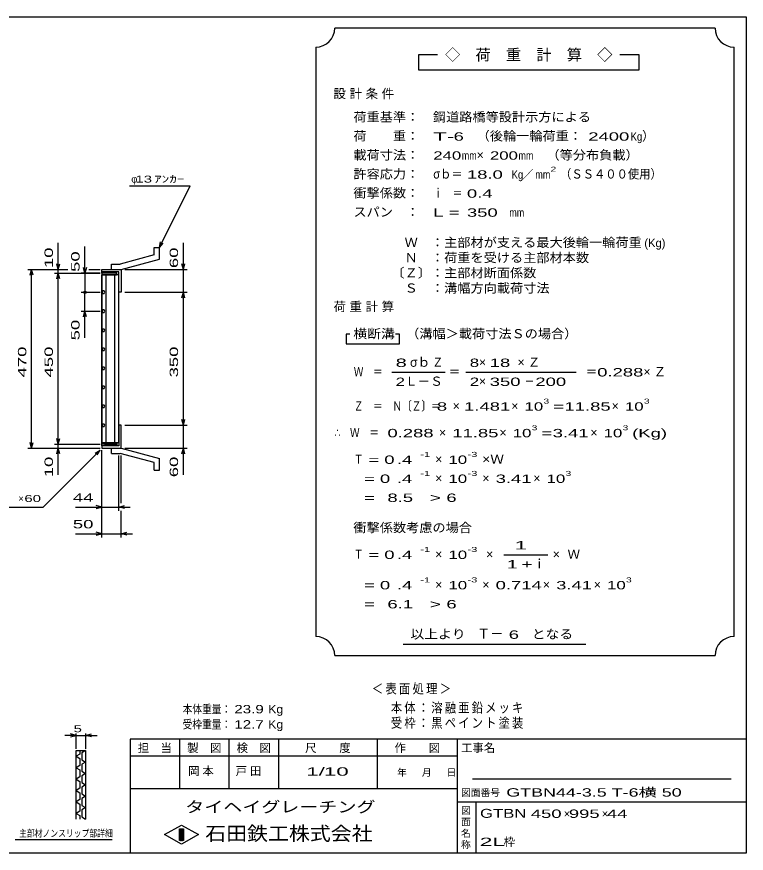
# Model space of a CAD drawing. Units: millimetres, scale not verified. Extents: x -1820 to 1731, y -1282 to 1054.
# Drawn here: x -187 to 1731, y -1146 to 1054 of the extents above; entities that cross this region are included whole.
import ezdxf
from ezdxf.enums import TextEntityAlignment as Align

# ---------------------------------------------------------------- set-up
doc = ezdxf.new("R2010")
doc.units = ezdxf.units.MM
doc.header["$LTSCALE"] = 10
for name, color, linetype, lineweight in [('0_2', 150, 'Continuous', 25), ('16', 3, 'Continuous', 25), ('19', 6, 'Continuous', 25), ('22', 4, 'Continuous', 25), ('24', 2, 'Continuous', 25), ('32', 4, 'Continuous', 25)]:
    doc.layers.add(name, color=color, linetype=linetype, lineweight=lineweight)
doc.styles.add('ベクトル', font='')
doc.styles.get('ベクトル').set_extended_font_data('ベクトル')

msp = doc.modelspace()

# ---------------------------------------------------------------- linework, layer by layer
at = {"layer": '0_2'}
for p, q in [((-1729, 1053.5), (1731, 1053.5)), ((1731, 1053.5), (1731, -1146.5)), ((1731, -846.5), (111, -846.5)), ((111, -846.5), (111, -1146.5)), ((241, -846.5), (241, -976.5)), ((371, -976.5), (371, -846.5)), ((501, -846.5), (501, -976.5)), ((761, -976.5), (761, -846.5)), ((971, -846.5), (971, -1146.5)), ((971, -891.5), (111, -891.5)), ((1691, -951.5), (1011, -951.5)), ((111, -976.5), (971, -976.5)), ((971, -1011.5), (1731, -1011.5)), ((1021, -1146.5), (1021, -1011.5)), ((201, -1097.5), (246, -1072.5)), ((246, -1072.5), (291, -1097.5)), ((246, -1122.5), (201, -1097.5)), ((241, -1082.5), (251, -1082.5)), ((241, -1112.5), (241, -1082.5)), ((241, -1082.5), (243, -1082.5)), ((243, -1082.5), (243, -1112.5)), ((245, -1112.5), (245, -1082.5)), ((245, -1082.5), (247, -1082.5)), ((291, -1097.5), (246, -1122.5)), ((247, -1082.5), (247, -1112.5)), ((249, -1112.5), (249, -1082.5)), ((249, -1082.5), (251, -1082.5)), ((251, -1082.5), (251, -1112.5)), ((251, -1082.5), (251, -1112.5)), ((251, -1112.5), (241, -1112.5)), ((243, -1112.5), (245, -1112.5)), ((247, -1112.5), (249, -1112.5)), ((1731, -1146.5), (-1729, -1146.5))]:
    msp.add_line(p, q, dxfattribs=at)
at = {"layer": '16'}
for p, q in [((36.3, -66.5), (36.3, 374.5)), ((36.3, 374.5), (37, 374.5)), ((75, 379), (37, 379)), ((37, 379), (37, 374.5)), ((37, 374.5), (75, 374.5)), ((37, 374.5), (37, -66.5)), ((81, 374.5), (37, 374.5)), ((48, 380), (44, 380)), ((47.5, 374.5), (47.5, -66.5)), ((57, 382), (48, 380)), ((66, 380), (57, 382)), ((76, 380), (66, 380)), ((70.5, -66.5), (70.5, 374.5)), ((75, 374.5), (75, 379)), ((76, 374.5), (76, 380)), ((81, -66.5), (81, 374.5)), ((38.85, 332.24), (37, 328.98)), ((42.6, 332.26), (38.85, 332.24)), ((44.5, 329), (42.6, 332.26)), ((37, 328.98), (38.9, 325.74)), ((38.9, 325.74), (42.65, 325.76)), ((42.65, 325.76), (44.5, 329.02)), ((38.85, 282.24), (37, 278.98)), ((37, 278.98), (38.9, 275.74)), ((42.6, 282.26), (38.85, 282.24)), ((38.9, 275.74), (42.65, 275.76)), ((44.5, 279), (42.6, 282.26)), ((42.65, 275.76), (44.5, 279.02)), ((38.85, 232.24), (37, 228.98)), ((37, 228.98), (38.9, 225.74)), ((42.6, 232.26), (38.85, 232.24)), ((38.9, 225.74), (42.65, 225.76)), ((44.5, 229), (42.6, 232.26)), ((42.65, 225.76), (44.5, 229.02)), ((38.85, 182.24), (37, 178.98)), ((37, 178.98), (38.9, 175.74)), ((42.6, 182.26), (38.85, 182.24)), ((44.5, 179), (42.6, 182.26)), ((42.65, 175.76), (44.5, 179.02)), ((38.9, 175.74), (42.65, 175.76)), ((38.85, 132.24), (37, 128.98)), ((42.6, 132.26), (38.85, 132.24)), ((44.5, 129), (42.6, 132.26)), ((37, 128.98), (38.9, 125.74)), ((38.9, 125.74), (42.65, 125.76)), ((42.65, 125.76), (44.5, 129.02)), ((38.85, 82.24), (37, 78.98)), ((37, 78.98), (38.9, 75.74)), ((42.6, 82.26), (38.85, 82.24)), ((38.9, 75.74), (42.65, 75.76)), ((44.5, 79), (42.6, 82.26)), ((42.65, 75.76), (44.5, 79.02)), ((38.85, 32.24), (37, 28.98)), ((37, 28.98), (38.9, 25.74)), ((42.6, 32.26), (38.85, 32.24)), ((38.9, 25.74), (42.65, 25.76)), ((44.5, 29), (42.6, 32.26)), ((42.65, 25.76), (44.5, 29.02)), ((38.85, -17.76), (37, -21.02)), ((37, -21.02), (38.9, -24.26)), ((42.6, -17.74), (38.85, -17.76)), ((44.5, -21), (42.6, -17.74)), ((42.65, -24.24), (44.5, -20.98)), ((38.9, -24.26), (42.65, -24.24)), ((37, -66.5), (36.3, -66.5)), ((37, -66.5), (75, -66.5)), ((37, -71), (37, -66.5)), ((37, -66.5), (81, -66.5)), ((75, -71), (37, -71)), ((48, -72), (44, -72)), ((57, -74), (48, -72)), ((66, -72), (57, -74)), ((76, -72), (66, -72)), ((75, -66.5), (75, -71)), ((76, -66.5), (76, -72))]:
    msp.add_line(p, q, dxfattribs=at)
at = {"layer": '19'}
for p, q in [((174, 447), (188, 447)), ((174, 427), (174, 447)), ((188, 416), (188, 447)), ((174, 427), (85, 403)), ((62, 403), (85, 403)), ((62, 389), (62, 403)), ((87, 389), (188, 416)), ((37, 379), (37, 389)), ((37, 383), (37, 389)), ((37, 389), (86, 389)), ((81, 383), (37, 383)), ((62, 389), (87, 389)), ((81, 329), (81, 383)), ((86, 389), (87, 388)), ((87, 388), (87, 329)), ((87, 329), (81, 329)), ((87, -21), (81, -21)), ((81, -21), (81, -75)), ((87, -80), (87, -21)), ((37, -75), (37, -65)), ((37, -75), (37, -81)), ((81, -75), (37, -75)), ((37, -81), (86, -81)), ((62, -81), (87, -81)), ((62, -95), (62, -81)), ((86, -81), (87, -80)), ((87, -81), (188, -108)), ((62, -95), (85, -95)), ((174, -119), (85, -95)), ((188, -139), (188, -108)), ((174, -139), (174, -119)), ((174, -139), (188, -139))]:
    msp.add_line(p, q, dxfattribs=at)
at = {"layer": '22'}
for p, q in [((109, 609), (269, 609)), ((188, 447), (269, 609)), ((-78, 389), (-78, 459)), ((-8, 379), (-8, 449)), ((188, 447), (191, 461.6)), ((188, 447), (198, 458)), ((251, 389), (251, 459)), ((-78, 389), (-82, 404)), ((-78, 389), (-74, 404)), ((251, 389), (247, 404)), ((251, 389), (255, 404)), ((-158, 389), (-53, 389)), ((-152, 374), (-148, 389)), ((-144, 374), (-148, 389)), ((-148, -81), (-148, 389)), ((-88, 389), (-53, 389)), ((-88, 379), (32, 379)), ((-82, 364), (-78, 379)), ((-78, 379), (-78, 389)), ((-74, 364), (-78, 379)), ((-78, -71), (-78, 379)), ((32, 379), (-18, 379)), ((-8, 379), (-12, 394)), ((-4, 394), (-8, 379)), ((-8, 379), (-8, 329)), ((2, 389), (32, 389)), ((2, 389), (32, 389)), ((97, 389), (261, 389)), ((251, 329), (251, 389)), ((-18, 329), (32, 329)), ((-8, 279), (-8, 329)), ((97, 329), (261, 329)), ((247, 314), (251, 329)), ((255, 314), (251, 329)), ((251, -21), (251, 329)), ((-18, 279), (32, 279)), ((-12, 264), (-8, 279)), ((-4, 264), (-8, 279)), ((-8, 209), (-8, 279)), ((97, -21), (261, -21)), ((251, -21), (247, -6)), ((251, -21), (255, -6)), ((251, -81), (251, -21)), ((-148, -81), (-152, -66)), ((-148, -81), (-144, -66)), ((-78, -71), (-82, -56)), ((-78, -71), (-74, -56)), ((-158, -81), (32, -81)), ((-118, -236), (32, -86)), ((-88, -71), (32, -71)), ((-88, -81), (32, -81)), ((-82, -96), (-78, -81)), ((-78, -81), (-78, -71)), ((-74, -96), (-78, -81)), ((-78, -151), (-78, -81)), ((19, -94), (32, -86)), ((24, -99), (32, -86)), ((37, -246), (37, -86)), ((37, -316), (37, -86)), ((97, -81), (261, -81)), ((247, -96), (251, -81)), ((255, -96), (251, -81)), ((251, -151), (251, -81)), ((81, -246), (81, -100)), ((87, -226), (87, -100)), ((-318, -236), (-118, -236)), ((-33, -236), (37, -236)), ((37, -236), (22, -232)), ((22, -240), (37, -236)), ((37, -236), (81, -236)), ((81, -236), (96, -232)), ((96, -240), (81, -236)), ((81, -236), (111, -236)), ((87, -316), (87, -246)), ((-33, -306), (37, -306)), ((37, -306), (22, -302)), ((22, -310), (37, -306)), ((37, -306), (87, -306)), ((87, -306), (102, -302)), ((102, -310), (87, -306)), ((87, -306), (117, -306))]:
    msp.add_line(p, q, dxfattribs=at)
msp.add_circle((-8, 329), 3, dxfattribs=at)
at = {"layer": '24', "color": 4}
for p, q in [((1649, 1023.5), (649, 1023.5)), ((599, 973.5), (599, -576.5)), ((1699, -576.5), (1699, 973.5)), ((919, 953.5), (869, 953.5)), ((869, 953.5), (869, 913.5)), ((1449, 953.5), (1399, 953.5)), ((1449, 913.5), (1449, 953.5)), ((869, 913.5), (1449, 913.5)), ((689, 218.5), (679, 218.5)), ((679, 218.5), (679, 193.5)), ((819, 218.5), (809, 218.5)), ((819, 193.5), (819, 218.5)), ((679, 193.5), (819, 193.5)), ((799, 118.5), (939, 118.5)), ((994, 118.5), (1284, 118.5)), ((1094, -361.5), (1209, -361.5)), ((829, -596.5), (1309, -596.5)), ((649, -626.5), (1649, -626.5))]:
    msp.add_line(p, q, dxfattribs=at)
for centre, start, end in [((599, 1023.5), 270, 0), ((1699, 1023.5), 180, 270), ((599, -626.5), 0, 90), ((1699, -626.5), 90, 180)]:
    msp.add_arc(centre, 50, start, end, dxfattribs=at)
at = {"layer": '32'}
for p, q in [((-31, -836.5), (-46, -832.5)), ((-31, -871.5), (-31, -831.5)), ((-6, -831.5), (-6, -871.5)), ((-6, -836.5), (9, -832.5)), ((-31, -836.5), (-61, -836.5)), ((-46, -840.5), (-31, -836.5)), ((-31, -836.5), (-6, -836.5)), ((9, -840.5), (-6, -836.5)), ((-6, -836.5), (24, -836.5)), ((-31, -876.5), (-6, -876.5)), ((-31, -1056.5), (-31, -876.5)), ((-21, -876.5), (-21, -885.5)), ((-6, -876.5), (-16, -882.5)), ((-6, -876.5), (-6, -1056.5)), ((-21, -885.5), (-31, -891.5)), ((-31, -891.5), (-21, -897.5)), ((-21, -897.5), (-21, -915.5)), ((-16, -882.5), (-16, -900.5)), ((-16, -900.5), (-6, -906.5)), ((-21, -915.5), (-31, -921.5)), ((-31, -921.5), (-21, -927.5)), ((-6, -906.5), (-16, -912.5)), ((-16, -912.5), (-16, -930.5)), ((-21, -945.5), (-31, -951.5)), ((-21, -927.5), (-21, -945.5)), ((-16, -930.5), (-6, -936.5)), ((-6, -936.5), (-16, -942.5)), ((-16, -942.5), (-16, -960.5)), ((-31, -951.5), (-21, -957.5)), ((-21, -957.5), (-21, -975.5)), ((-16, -960.5), (-6, -966.5)), ((-6, -966.5), (-16, -972.5)), ((-21, -975.5), (-31, -981.5)), ((-31, -981.5), (-21, -987.5)), ((-21, -987.5), (-21, -1005.5)), ((-16, -972.5), (-16, -990.5)), ((-21, -1005.5), (-31, -1011.5)), ((-31, -1011.5), (-21, -1017.5)), ((-16, -990.5), (-6, -996.5)), ((-6, -996.5), (-16, -1002.5)), ((-16, -1002.5), (-16, -1020.5)), ((-21, -1017.5), (-21, -1035.5)), ((-16, -1020.5), (-6, -1026.5)), ((-6, -1026.5), (-16, -1032.5)), ((-16, -1032.5), (-16, -1050.5)), ((-21, -1035.5), (-31, -1041.5)), ((-31, -1041.5), (-21, -1047.5)), ((-21, -1047.5), (-21, -1056.5)), ((-16, -1050.5), (-6, -1056.5)), ((64, -1111.5), (-191, -1111.5))]:
    msp.add_line(p, q, dxfattribs=at)

# ---------------------------------------------------------------- texts
at = {"layer": '0_2', "style": 'ベクトル'}
for s, height, p in [('担\u3000当', 21.99, (131, -869.5)), ('製\u3000図', 21.99, (261, -869.5)), ('検\u3000図', 21.99, (391, -869.5)), ('尺\u3000\u3000度', 21.99, (571, -869.5)), ('作\u3000\u3000図', 21.99, (806, -869.5)), ('工事名', 21.99, (981, -869.5)), ('年', 18.33, (813, -934)), ('月', 18.33, (878, -934)), ('日', 18.33, (943, -934)), ('図面番号', 18.33, (981, -987)), ('図', 18.33, (981, -1034)), ('面', 18.33, (981, -1064)), ('名', 18.33, (981, -1094)), ('称', 18.33, (981, -1124))]:
    msp.add_text(s, height=height, dxfattribs=at).set_placement(p, align=Align.MIDDLE_LEFT)
at = {"layer": '0_2', "color": 222, "style": 'ベクトル'}
for s, height, width, p in [('タイヘイグレーチング', 29.33, 1.25, (256, -1024.5)), ('石田鉄工株式会社', 36.66, 1.1, (308.5, -1094.5))]:
    msp.add_text(s, height=height, dxfattribs=dict(at, width=width)).set_placement(p, align=Align.MIDDLE_LEFT)
at = {"layer": '22', "color": 2, "style": 'ベクトル'}
for s, height, p in [('φ', 18.33, (114, 626.5)), ('×', 18.33, (-183, -213.5)), ('×', 21.99, (1251, -1042.5)), ('×', 21.99, (1351, -1042.5)), ('枠', 21.99, (1093, -1116.5))]:
    msp.add_text(s, height=height, dxfattribs=at).set_placement(p, align=Align.MIDDLE_LEFT)
for s, height, width, p in [(' 13 ', 18.33, 1.6, (114, 626.5)), ('ｱﾝｶｰ', 18.33, 1.6, (174, 626.5)), (' 60 ', 18.33, 1.6, (-178, -213.5)), (' 44 ', 21.99, 1.65, (-53, -211)), (' 50 ', 21.99, 1.65, (-53, -281)), ('本体重量：', 21.99, 0.85, (249, -767.5)), (' 23.9', 21.99, 1.35, (374, -767.5)), ('Kg', 21.99, 1.1, (474, -767.5)), ('受枠重量：', 21.99, 0.85, (249, -807.5)), (' 12.7', 21.99, 1.35, (374, -807.5)), ('Kg', 21.99, 1.1, (474, -807.5)), ('1/', 21.99, 2, (574, -931.5)), (' 10 ', 21.99, 2, (604, -931.5)), ('GTBN44-3.5 T-6横 50           ', 21.99, 1.6, (1100, -986.5)), ('GTBN', 23.46, 1.4, (1031, -1041.5)), (' 450 ', 21.99, 1.65, (1151, -1042.5)), (' 995 ', 21.99, 1.65, (1251, -1042.5)), (' 44 ', 21.99, 1.65, (1351, -1042.5)), ('2L', 21.99, 2.05, (1030, -1116.5))]:
    msp.add_text(s, height=height, dxfattribs=dict(at, width=width)).set_placement(p, align=Align.MIDDLE_LEFT)
at = {"layer": '22', "color": 2, "style": 'ベクトル', "width": 1.65}
for s, p in [(' 10 ', (-103, 379)), (' 60 ', (226, 379)), (' 50 ', (-33, 369)), (' 50 ', (-33, 189)), (' 470 ', (-173, 91.5)), (' 450 ', (-103, 91.5)), (' 350 ', (226, 91.5)), (' 10 ', (-103, -171)), (' 60 ', (226, -171))]:
    msp.add_text(s, height=21.99, rotation=90, dxfattribs=at).set_placement(p, align=Align.MIDDLE_LEFT)
at = {"layer": '22', "color": 2, "attachment_point": 4, "style": 'ベクトル'}
for s, insert, char_height in [('\\T1.2;\\W0.85;＜表面処理＞', (746.5, -715), 25.66), ('\\T1.19;\\W0.85;本体：溶融亜鉛メッキ', (796.5, -765), 25.66), ('\\T1.19;\\W0.85;受枠：黒ペイント塗装', (796.5, -805), 25.66), ('\\T1.25;岡本\u3000', (263.5, -931.5), 21.99), ('\\T1.25;戸田\u3000', (388.5, -931.5), 21.99)]:
    msp.add_mtext(s, dxfattribs=dict(at, insert=insert, char_height=char_height))
at = {"layer": '24', "style": 'ベクトル'}
for s, height, p in [('◇\u3000荷\u3000重\u3000計\u3000算\u3000◇', 29.33, (939, 953.5)), ('）', 24.19, (1457, 740)), ('×', 24.19, (1022, 690)), ('／', 21.99, (1141.5, 638.5)), ('(Kg)', 21.99, (1463, 458.5)), ('σｂ', 24.19, (847, 145)), ('×', 24.19, (1028, 145)), ('Ｌ－Ｓ', 24.19, (834, 95)), ('×', 24.19, (1028, 95)), ('×', 24.19, (959, 30)), ('×', 24.19, (1113, 30)), ('×', 24.19, (1377, 30)), ('×', 24.19, (923, -40)), ('×', 24.19, (1082, -40)), ('×', 24.19, (1321, -40)), ('×', 24.19, (913, -110)), ('×', 24.19, (913, -160)), ('×', 24.19, (1037, -160)), ('×', 24.19, (1171, -160)), ('Ｗ', 24.19, (1261, -360)), ('×', 24.19, (913, -360)), ('×', 24.19, (1047, -360)), ('ｉ', 24.19, (1170.5, -385)), ('×', 24.19, (1222, -360)), ('×', 24.19, (913, -440)), ('×', 24.19, (1037, -440)), ('×', 24.19, (1196, -440)), ('×', 24.19, (1330, -440)), ('Ｔ－', 25.66, (1023, -569))]:
    msp.add_text(s, height=height, dxfattribs=at).set_placement(p, align=Align.MIDDLE_LEFT)
for s, height, width, p in [('荷重基準：\u3000', 24.19, 1.05, (698, 790)), ('鋼道路橋等設計示方による', 24.19, 1.05, (907, 790)), ('荷\u3000\u3000重：\u3000', 24.19, 1.05, (698, 740)), ('T-', 21.99, 2, (908, 738.5)), (' 6 ', 21.99, 1.65, (948, 738.5)), ('（後輪一輪荷重：', 24.19, 1.05, (1022, 740)), (' 2400', 21.99, 1.65, (1302, 738.5)), ('Kg', 21.99, 0.85, (1427, 738.5)), ('載荷寸法：\u3000', 24.19, 1.05, (698, 690)), ('\u3000（等分布負載）', 24.19, 1.05, (1171, 690)), ('240', 21.99, 1.5, (908, 688.5)), ('mm', 21.99, 0.8, (983, 688.5)), ('200', 21.99, 1.5, (1057, 688.5)), ('mm', 21.99, 0.8, (1132, 688.5)), ('許容応力：\u3000', 24.19, 1.05, (698, 640)), ('σｂ＝', 24.19, 0.9, (908, 640)), (' 18.0', 21.99, 1.65, (983, 638.5)), ('Kg', 21.99, 0.85, (1114, 638.5)), ('mm', 21.99, 0.8, (1176.5, 638.5)), ('2', 13.2, 1.5, (1216.5, 652.5)), ('（ＳＳ４００使用）', 24.19, 0.9, (1241.5, 640)), ('衝撃係数：\u3000', 24.19, 1.05, (698, 590)), ('ｉ\u3000＝', 24.19, 0.75, (908, 590)), (' 0.4', 21.99, 1.65, (983, 588.5)), ('スパン\u3000：\u3000', 24.19, 1.05, (698, 540)), ('L =', 21.99, 1.65, (908, 538.5)), (' 350 ', 21.99, 1.65, (983, 538.5)), ('mm', 21.99, 0.8, (1108, 538.5)), ('\u3000Ｗ\u3000：主部材が支える最大後輪一輪荷重', 24.19, 1.05, (798, 460)), ('\u3000Ｎ\u3000：荷重を受ける主部材本数', 24.19, 1.05, (798, 420)), ('〔Ｚ〕：主部材断面係数', 24.19, 1.05, (798, 380)), ('\u3000Ｓ\u3000：溝幅方向載荷寸法', 24.19, 1.05, (798, 340)), ('横断溝', 24.19, 1.1, (698, 220)), ('\u3000（溝幅＞載荷寸法Ｓの場合）', 24.19, 1.05, (802, 220)), ('8', 21.99, 1.8, (809, 143.5)), ('Ｚ', 24.19, 0.9, (905, 145)), ('8', 21.99, 1.5, (1004, 143.5)), (' 18 ', 21.99, 1.65, (1043, 143.5)), ('Ｗ\u3000＝', 24.19, 0.75, (699, 120)), ('＝', 24.19, 0.9, (949, 120)), ('＝', 24.19, 0.9, (1309, 120)), ('0.288', 21.99, 1.65, (1339, 118.5)), ('2', 21.99, 1.5, (809, 93.5)), ('2', 21.99, 1.5, (1004, 93.5)), (' 350 ', 21.99, 1.65, (1043, 93.5)), ('－', 24.19, 0.75, (1148, 95)), (' 200 ', 21.99, 1.65, (1163, 93.5)), ('Ｚ\u3000＝\u3000Ｎ〔Ｚ〕＝', 24.19, 0.75, (699, 30)), ('3', 13.2, 1.5, (1198, 42.5)), ('3', 13.2, 1.5, (1462, 42.5)), (' 8 ', 21.99, 1.65, (904, 28.5)), ('1.481', 21.99, 1.65, (989, 28.5)), ('10', 21.99, 1.5, (1148, 28.5)), ('=', 21.99, 1.7, (1223, 28.5)), ('11.85', 21.99, 1.65, (1253, 28.5)), ('10', 21.99, 1.5, (1412, 28.5)), ('3', 13.2, 1.5, (1167, -27.5)), ('3', 13.2, 1.5, (1406, -27.5)), ('∴\u3000Ｗ\u3000＝', 24.19, 0.75, (649, -40)), (' 0.288', 21.99, 1.65, (774, -41.5)), ('11.85', 21.99, 1.65, (958, -41.5)), ('10', 21.99, 1.5, (1117, -41.5)), ('=', 21.99, 1.7, (1192, -41.5)), ('3.41', 21.99, 1.65, (1222, -41.5)), ('10', 21.99, 1.5, (1356, -41.5)), ('(Kg)', 21.99, 1.65, (1431, -41.5)), ('Ｔ', 24.19, 0.75, (699, -110)), (' = 0', 21.99, 1.65, (724, -111.5)), (' .4 ', 21.99, 1.65, (799, -111.5)), ('-1', 13.2, 1.65, (874, -97.5)), ('10', 21.99, 1.5, (948, -111.5)), ('-3', 13.2, 1.65, (998, -97.5)), ('×Ｗ', 24.19, 1.1, (1037, -110)), ('  = 0', 21.99, 1.65, (699, -161.5)), (' .4 ', 21.99, 1.65, (799, -161.5)), ('-1', 13.2, 1.65, (874, -147.5)), ('10', 21.99, 1.5, (948, -161.5)), ('-3', 13.2, 1.65, (998, -147.5)), ('3.41', 21.99, 1.65, (1072, -161.5)), ('10', 21.99, 1.5, (1206, -161.5)), ('3', 13.2, 1.5, (1256, -147.5)), ('  =', 21.99, 1.65, (699, -211.5)), (' 8.5', 21.99, 1.65, (774, -211.5)), ('>', 21.99, 1.7, (899, -211.5)), (' 6 ', 21.99, 1.65, (929, -211.5)), ('衝撃係数考慮の場合', 24.19, 1.05, (698, -290)), ('Ｔ', 24.19, 0.75, (699, -360)), (' = 0', 21.99, 1.65, (724, -361.5)), (' .4 ', 21.99, 1.65, (799, -361.5)), ('-1', 13.2, 1.65, (874, -347.5)), ('10', 21.99, 1.5, (948, -361.5)), ('-3', 13.2, 1.65, (998, -347.5)), ('  = 0', 21.99, 1.65, (699, -441.5)), (' .4 ', 21.99, 1.65, (799, -441.5)), ('-1', 13.2, 1.65, (874, -427.5)), ('10', 21.99, 1.5, (948, -441.5)), ('-3', 13.2, 1.65, (998, -427.5)), ('0.714', 21.99, 1.65, (1072, -441.5)), ('3.41', 21.99, 1.65, (1231, -441.5)), ('10', 21.99, 1.5, (1365, -441.5)), ('3', 13.2, 1.5, (1415, -427.5)), (' 6.1', 21.99, 1.65, (774, -491.5)), ('>', 21.99, 1.7, (899, -491.5)), (' 6 ', 21.99, 1.65, (929, -491.5)), ('  =', 21.99, 1.65, (699, -491.5)), ('以上より\u3000', 24.19, 1.1, (848, -570)), (' 6 ', 21.99, 1.65, (1093, -571.5)), ('となる', 24.19, 1.1, (1167, -570))]:
    msp.add_text(s, height=height, dxfattribs=dict(at, width=width)).set_placement(p, align=Align.MIDDLE_LEFT)
at = {"layer": '24', "attachment_point": 4, "style": 'ベクトル'}
for s, insert, char_height in [('\\T1.28;設計条件', (645.5, 850), 24.19), ('\\T1.28;荷重計算', (645.5, 290), 24.19), ('\\T1.42;×Ｚ', (1129.5, 145), 24.19), ('\\T1.42;×Ｚ', (1460.5, 120), 24.19), ('\\T1.25;\\W2;\\~1\\~', (1101.5, -336.5), 21.99), ('\\T1.33;\\W1.75;1+', (1101.5, -386.5), 21.99)]:
    msp.add_mtext(s, dxfattribs=dict(at, insert=insert, char_height=char_height))
at = {"layer": '32', "color": 2, "style": 'ベクトル'}
for s, width, p in [(' 5 ', 1.6, (-48.5, -819)), ('主部材ノンスリップ部詳細', 0.8, (-181, -1094))]:
    msp.add_text(s, height=18.33, dxfattribs=dict(at, width=width)).set_placement(p, align=Align.MIDDLE_LEFT)

doc.saveas('drawing.dxf')
